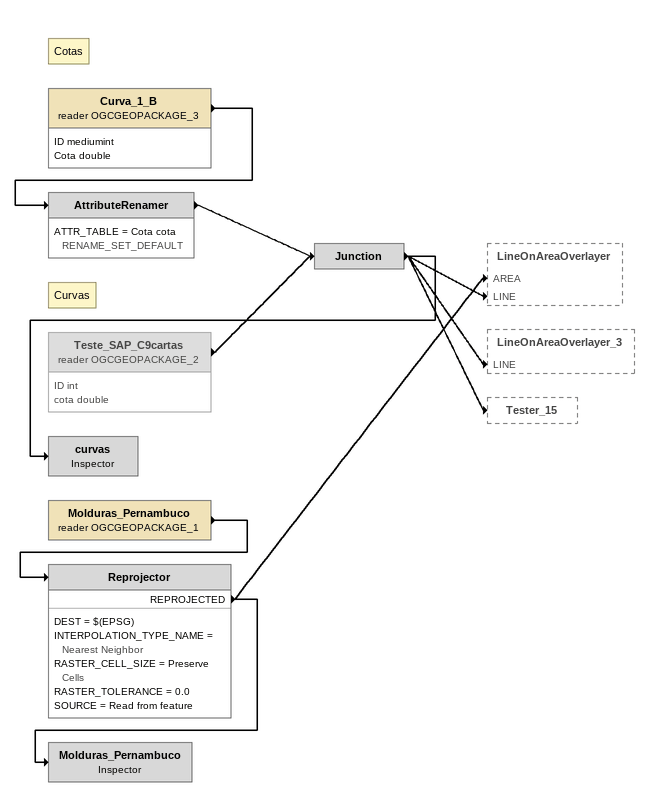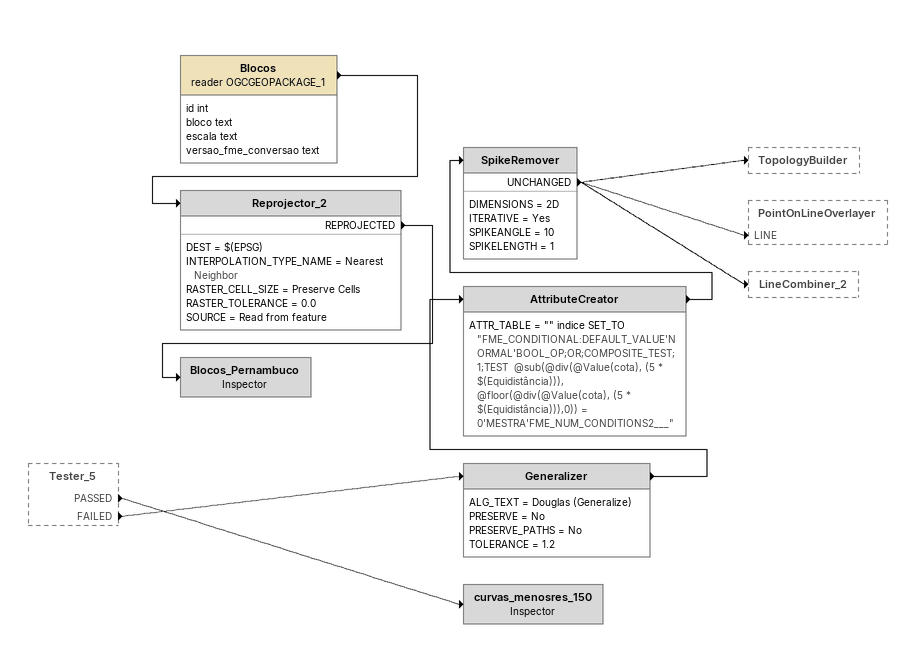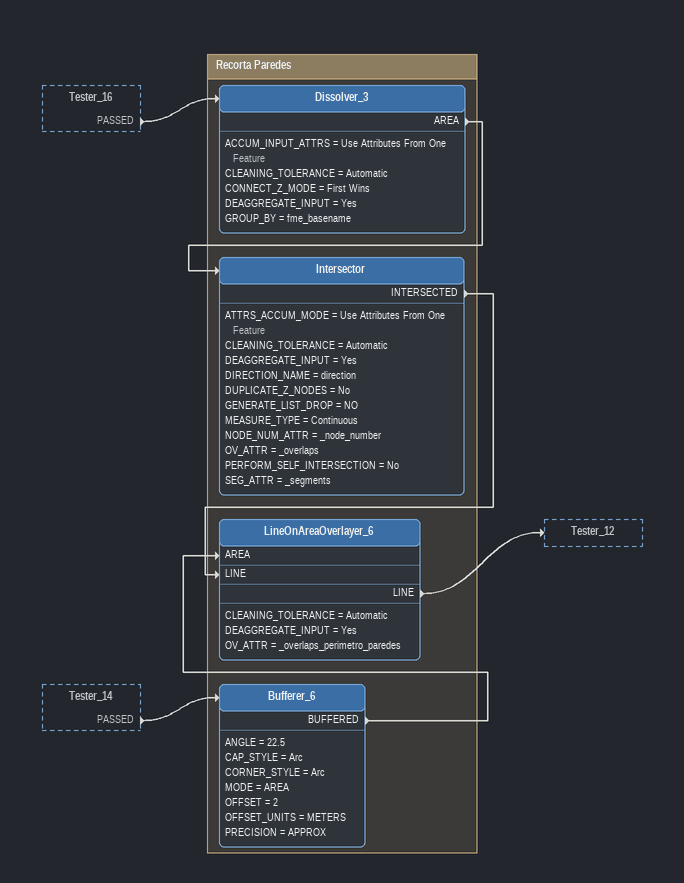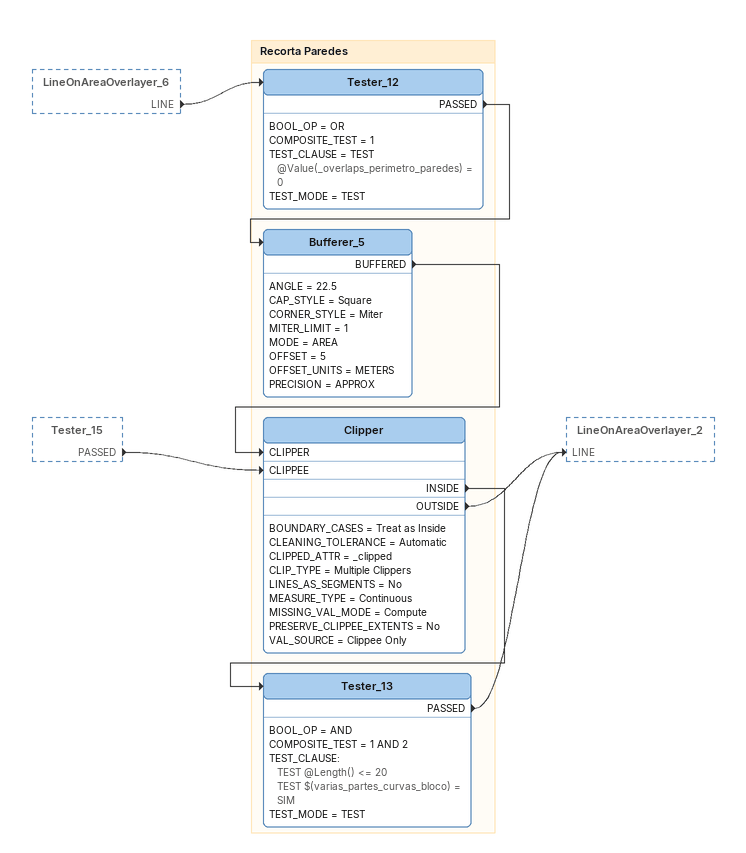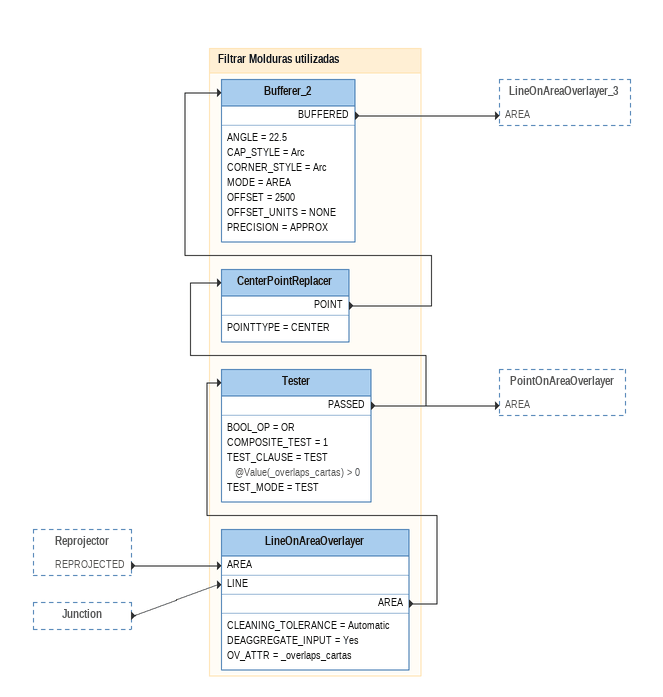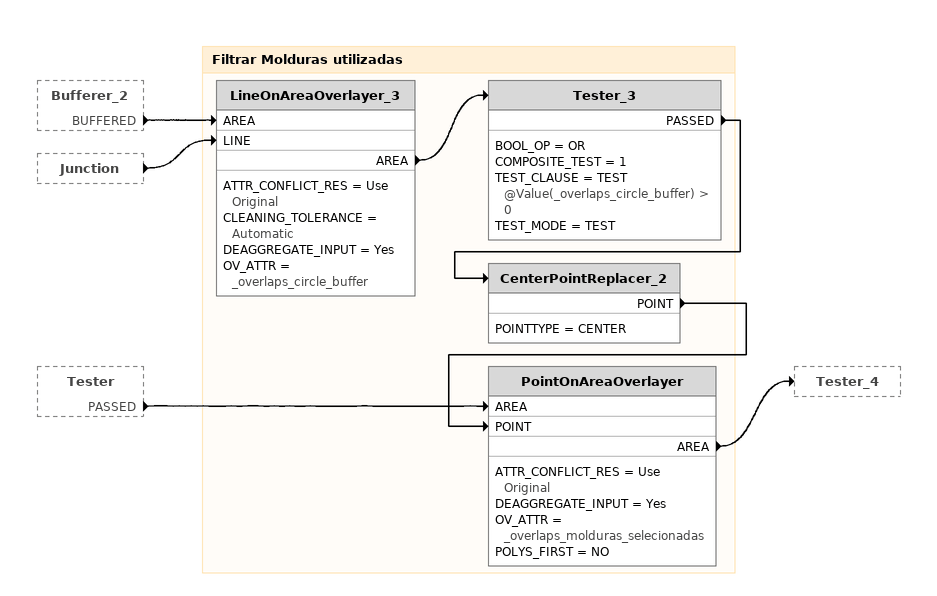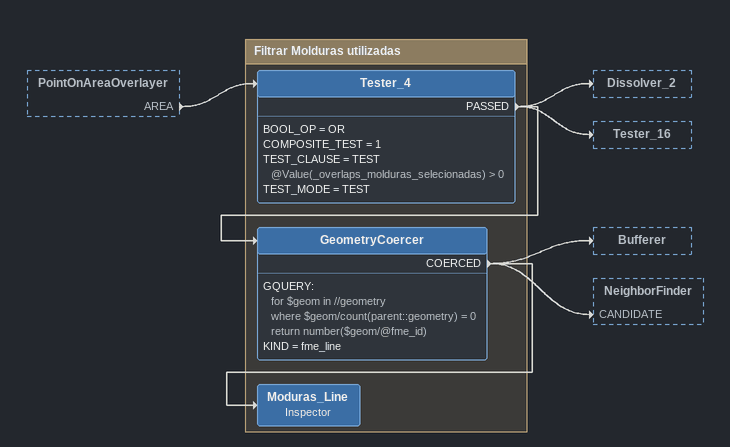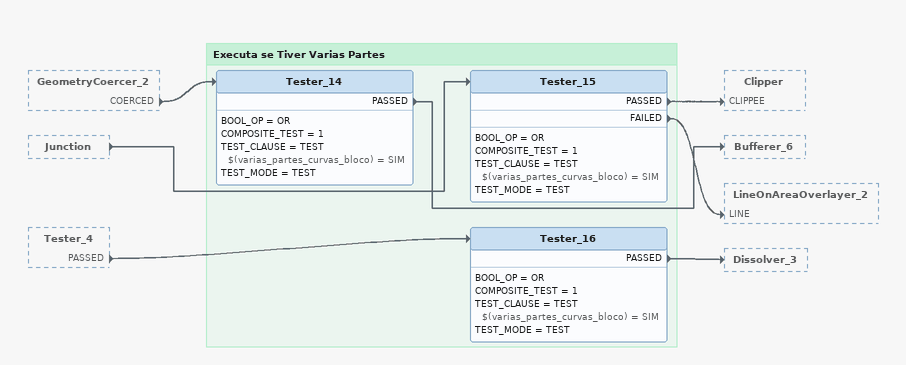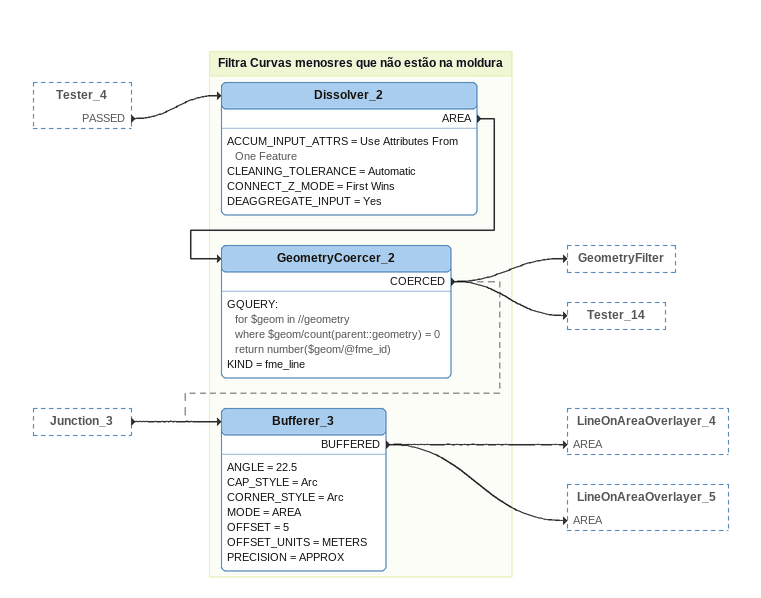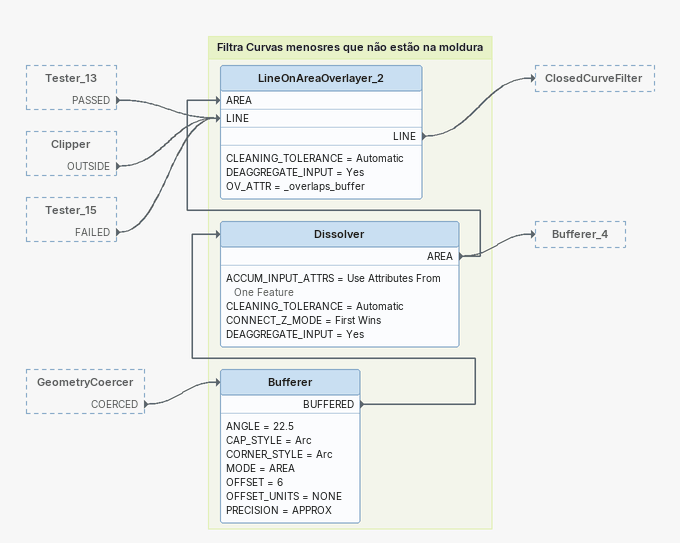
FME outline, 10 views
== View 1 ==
Note: Cotas
Curva_1_B (reader OGCGEOPACKAGE_3)
    attributes: ID mediumint, Cota double
    -> AttributeRenamer
AttributeRenamer
    ATTR_TABLE = Cota cota RENAME_SET_DEFAULT
    -> Junction
Note: Curvas
Teste_SAP_C9cartas (reader OGCGEOPACKAGE_2) [off]
    attributes: ID int, cota double
    -> Junction
Junction
    -> LineOnAreaOverlayer_3 [LINE]
    -> LineOnAreaOverlayer [LINE]
    -> curvas
    -> Tester_15
curvas: Inspector
Molduras_Pernambuco (reader OGCGEOPACKAGE_1)
    -> Reprojector
Reprojector
    DEST = $(EPSG)
    INTERPOLATION_TYPE_NAME = Nearest Neighbor
    RASTER_CELL_SIZE = Preserve Cells
    RASTER_TOLERANCE = 0.0
    SOURCE = Read from feature
    REPROJECTED -> LineOnAreaOverlayer [AREA]
    REPROJECTED -> Molduras_Pernambuco
Molduras_Pernambuco: Inspector

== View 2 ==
Tester_5 [outside]
    PASSED -> curvas_menosres_150
    FAILED -> Generalizer
Generalizer
    ALG_TEXT = Douglas (Generalize)
    PRESERVE = No
    PRESERVE_PATHS = No
    TOLERANCE = 1.2
    -> AttributeCreator
AttributeCreator
    ATTR_TABLE = "" indice SET_TO "FME_CONDITIONAL:DEFAULT_VALUE'NORMAL'BOOL_OP;OR;COMPOSITE_TEST;1;TEST  @sub(@div(@Value(cota), (5 * $(Equidistância))),  @floor(@div(@Value(cota), (5 * $(Equidistância))),0)) = 0'MESTRA'FME_NUM_CONDITIONS2___"
    -> SpikeRemover
SpikeRemover
    DIMENSIONS = 2D
    ITERATIVE = Yes
    SPIKEANGLE = 10
    SPIKELENGTH = 1
    UNCHANGED -> TopologyBuilder
    UNCHANGED -> PointOnLineOverlayer [LINE]
    UNCHANGED -> LineCombiner_2
curvas_menosres_150: Inspector
Blocos (reader OGCGEOPACKAGE_1)
    attributes: id int, bloco text, escala text, versao_fme_conversao text
    -> Reprojector_2
Reprojector_2
    DEST = $(EPSG)
    INTERPOLATION_TYPE_NAME = Nearest Neighbor
    RASTER_CELL_SIZE = Preserve Cells
    RASTER_TOLERANCE = 0.0
    SOURCE = Read from feature
    REPROJECTED -> Blocos_Pernambuco
Blocos_Pernambuco: Inspector

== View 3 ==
Tester_16 [outside]
    PASSED -> Dissolver_3
Tester_14 [outside]
    PASSED -> Bufferer_6

Bookmark: Recorta Paredes
Dissolver_3
    ACCUM_INPUT_ATTRS = Use Attributes From One Feature
    CLEANING_TOLERANCE = Automatic
    CONNECT_Z_MODE = First Wins
    DEAGGREGATE_INPUT = Yes
    GROUP_BY = fme_basename
    AREA -> Intersector
Intersector
    ATTRS_ACCUM_MODE = Use Attributes From One Feature
    CLEANING_TOLERANCE = Automatic
    DEAGGREGATE_INPUT = Yes
    DIRECTION_NAME = direction
    DUPLICATE_Z_NODES = No
    GENERATE_LIST_DROP = NO
    MEASURE_TYPE = Continuous
    NODE_NUM_ATTR = _node_number
    OV_ATTR = _overlaps
    PERFORM_SELF_INTERSECTION = No
    SEG_ATTR = _segments
    INTERSECTED -> LineOnAreaOverlayer_6 [LINE]
Bufferer_6
    ANGLE = 22.5
    CAP_STYLE = Arc
    CORNER_STYLE = Arc
    MODE = AREA
    OFFSET = 2
    OFFSET_UNITS = METERS
    PRECISION = APPROX
    BUFFERED -> LineOnAreaOverlayer_6 [AREA]
LineOnAreaOverlayer_6
    CLEANING_TOLERANCE = Automatic
    DEAGGREGATE_INPUT = Yes
    OV_ATTR = _overlaps_perimetro_paredes
    LINE -> Tester_12

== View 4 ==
LineOnAreaOverlayer_6 [outside]
    LINE -> Tester_12
Tester_15 [outside]
    PASSED -> Clipper [CLIPPEE]

Bookmark: Recorta Paredes
Tester_12
    BOOL_OP = OR
    COMPOSITE_TEST = 1
    TEST_CLAUSE = TEST @Value(_overlaps_perimetro_paredes) = 0
    TEST_MODE = TEST
    PASSED -> Bufferer_5
Bufferer_5
    ANGLE = 22.5
    CAP_STYLE = Square
    CORNER_STYLE = Miter
    MITER_LIMIT = 1
    MODE = AREA
    OFFSET = 5
    OFFSET_UNITS = METERS
    PRECISION = APPROX
    BUFFERED -> Clipper [CLIPPER]
Clipper
    BOUNDARY_CASES = Treat as Inside
    CLEANING_TOLERANCE = Automatic
    CLIPPED_ATTR = _clipped
    CLIP_TYPE = Multiple Clippers
    LINES_AS_SEGMENTS = No
    MEASURE_TYPE = Continuous
    MISSING_VAL_MODE = Compute
    PRESERVE_CLIPPEE_EXTENTS = No
    VAL_SOURCE = Clippee Only
    INSIDE -> Tester_13
    OUTSIDE -> LineOnAreaOverlayer_2 [LINE]
Tester_13
    BOOL_OP = AND
    COMPOSITE_TEST = 1 AND 2
    TEST_CLAUSE:
      TEST @Length() <= 20
      TEST $(varias_partes_curvas_bloco) = SIM
    TEST_MODE = TEST
    PASSED -> LineOnAreaOverlayer_2 [LINE]

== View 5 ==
Reprojector [outside]
    REPROJECTED -> LineOnAreaOverlayer [AREA]
Junction [outside]
    -> LineOnAreaOverlayer [LINE]

Bookmark: Filtrar Molduras utilizadas
LineOnAreaOverlayer
    CLEANING_TOLERANCE = Automatic
    DEAGGREGATE_INPUT = Yes
    OV_ATTR = _overlaps_cartas
    AREA -> Tester
Tester
    BOOL_OP = OR
    COMPOSITE_TEST = 1
    TEST_CLAUSE = TEST @Value(_overlaps_cartas) > 0
    TEST_MODE = TEST
    PASSED -> CenterPointReplacer
    PASSED -> PointOnAreaOverlayer [AREA]
CenterPointReplacer
    POINTTYPE = CENTER
    POINT -> Bufferer_2
Bufferer_2
    ANGLE = 22.5
    CAP_STYLE = Arc
    CORNER_STYLE = Arc
    MODE = AREA
    OFFSET = 2500
    OFFSET_UNITS = NONE
    PRECISION = APPROX
    BUFFERED -> LineOnAreaOverlayer_3 [AREA]

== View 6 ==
Bufferer_2 [outside]
    BUFFERED -> LineOnAreaOverlayer_3 [AREA]
Junction [outside]
    -> LineOnAreaOverlayer_3 [LINE]
Tester [outside]
    PASSED -> PointOnAreaOverlayer [AREA]

Bookmark: Filtrar Molduras utilizadas
LineOnAreaOverlayer_3
    ATTR_CONFLICT_RES = Use Original
    CLEANING_TOLERANCE = Automatic
    DEAGGREGATE_INPUT = Yes
    OV_ATTR = _overlaps_circle_buffer
    AREA -> Tester_3
Tester_3
    BOOL_OP = OR
    COMPOSITE_TEST = 1
    TEST_CLAUSE = TEST @Value(_overlaps_circle_buffer) > 0
    TEST_MODE = TEST
    PASSED -> CenterPointReplacer_2
CenterPointReplacer_2
    POINTTYPE = CENTER
    POINT -> PointOnAreaOverlayer [POINT]
PointOnAreaOverlayer
    ATTR_CONFLICT_RES = Use Original
    DEAGGREGATE_INPUT = Yes
    OV_ATTR = _overlaps_molduras_selecionadas
    POLYS_FIRST = NO
    AREA -> Tester_4

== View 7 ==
PointOnAreaOverlayer [outside]
    AREA -> Tester_4

Bookmark: Filtrar Molduras utilizadas
Tester_4
    BOOL_OP = OR
    COMPOSITE_TEST = 1
    TEST_CLAUSE = TEST @Value(_overlaps_molduras_selecionadas) > 0
    TEST_MODE = TEST
    PASSED -> GeometryCoercer
    PASSED -> Dissolver_2
    PASSED -> Tester_16
GeometryCoercer
    GQUERY:
      for $geom in //geometry
      where $geom/count(parent::geometry) = 0
      return number($geom/@fme_id)
    KIND = fme_line
    COERCED -> Bufferer
    COERCED -> Moduras_Line
    COERCED -> NeighborFinder [CANDIDATE]
Moduras_Line: Inspector

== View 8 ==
GeometryCoercer_2 [outside]
    COERCED -> Tester_14
Junction [outside]
    -> Tester_15
Tester_4 [outside]
    PASSED -> Tester_16

Bookmark: Executa se Tiver Varias Partes
Tester_15
    BOOL_OP = OR
    COMPOSITE_TEST = 1
    TEST_CLAUSE = TEST $(varias_partes_curvas_bloco) = SIM
    TEST_MODE = TEST
    PASSED -> Clipper [CLIPPEE]
    FAILED -> LineOnAreaOverlayer_2 [LINE]
Tester_16
    BOOL_OP = OR
    COMPOSITE_TEST = 1
    TEST_CLAUSE = TEST $(varias_partes_curvas_bloco) = SIM
    TEST_MODE = TEST
    PASSED -> Dissolver_3
Tester_14
    BOOL_OP = OR
    COMPOSITE_TEST = 1
    TEST_CLAUSE = TEST $(varias_partes_curvas_bloco) = SIM
    TEST_MODE = TEST
    PASSED -> Bufferer_6

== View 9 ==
Tester_4 [outside]
    PASSED -> Dissolver_2
Junction_3 [outside]
    -> Bufferer_3

Bookmark: Filtra Curvas menosres que não estão na moldura
Dissolver_2
    ACCUM_INPUT_ATTRS = Use Attributes From One Feature
    CLEANING_TOLERANCE = Automatic
    CONNECT_Z_MODE = First Wins
    DEAGGREGATE_INPUT = Yes
    AREA -> GeometryCoercer_2
GeometryCoercer_2
    GQUERY:
      for $geom in //geometry
      where $geom/count(parent::geometry) = 0
      return number($geom/@fme_id)
    KIND = fme_line
    COERCED -> GeometryFilter
    COERCED -> Bufferer_3 [off]
    COERCED -> Tester_14
Bufferer_3
    ANGLE = 22.5
    CAP_STYLE = Arc
    CORNER_STYLE = Arc
    MODE = AREA
    OFFSET = 5
    OFFSET_UNITS = METERS
    PRECISION = APPROX
    BUFFERED -> LineOnAreaOverlayer_4 [AREA]
    BUFFERED -> LineOnAreaOverlayer_5 [AREA]

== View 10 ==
Tester_13 [outside]
    PASSED -> LineOnAreaOverlayer_2 [LINE]
Clipper [outside]
    OUTSIDE -> LineOnAreaOverlayer_2 [LINE]
Tester_15 [outside]
    FAILED -> LineOnAreaOverlayer_2 [LINE]
GeometryCoercer [outside]
    COERCED -> Bufferer

Bookmark: Filtra Curvas menosres que não estão na moldura
Bufferer
    ANGLE = 22.5
    CAP_STYLE = Arc
    CORNER_STYLE = Arc
    MODE = AREA
    OFFSET = 6
    OFFSET_UNITS = NONE
    PRECISION = APPROX
    BUFFERED -> Dissolver
Dissolver
    ACCUM_INPUT_ATTRS = Use Attributes From One Feature
    CLEANING_TOLERANCE = Automatic
    CONNECT_Z_MODE = First Wins
    DEAGGREGATE_INPUT = Yes
    AREA -> LineOnAreaOverlayer_2 [AREA]
    AREA -> Bufferer_4
LineOnAreaOverlayer_2
    CLEANING_TOLERANCE = Automatic
    DEAGGREGATE_INPUT = Yes
    OV_ATTR = _overlaps_buffer
    LINE -> ClosedCurveFilter
